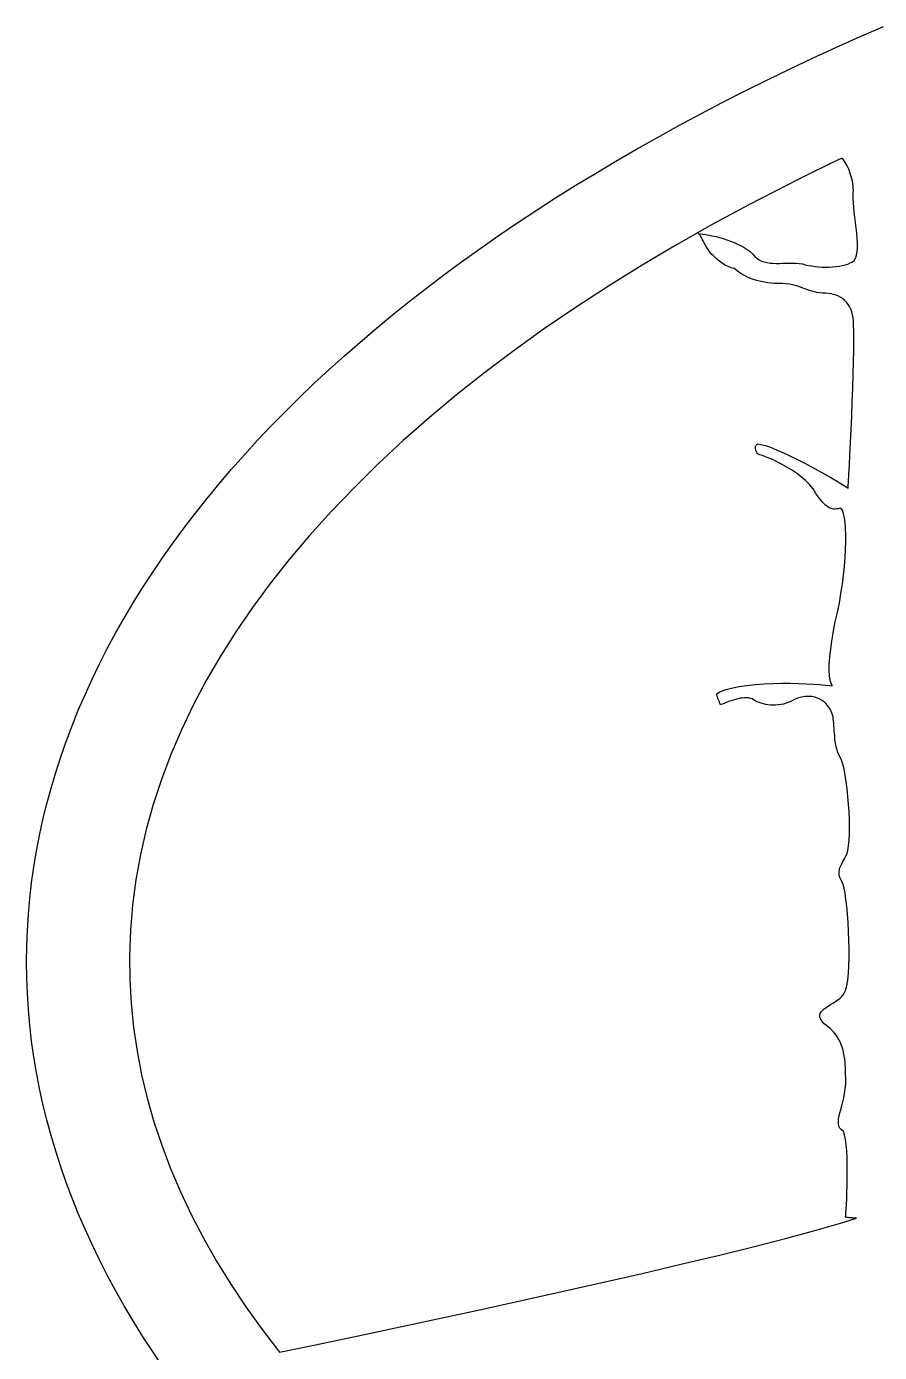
# Model space of a CAD drawing. Extents: x 0.4 to 24.4, y 0.6 to 12.6.
# Drawn here: x 0.39 to 4.53, y 4.67 to 11.11 of the extents above; entities that cross this region are included whole.
import ezdxf

# ---------------------------------------------------------------- set-up
doc = ezdxf.new("R2010")
doc.units = 0
doc.linetypes.add('0', pattern=[0])
doc.layers.add('1', color=7, linetype='0')

msp = doc.modelspace()

# ---------------------------------------------------------------- linework, layer by layer
at = {"layer": '1'}
msp.add_lwpolyline([(1.050612, 4.602651), (1.001296, 4.675527), (0.953689, 4.748708), (0.908034, 4.822133), (0.864089, 4.895925), (0.822341, 4.96996), (0.782302, 5.04424), (0.744216, 5.118764), (0.708083, 5.193532), (0.673903, 5.268544), (0.641433, 5.343801), (0.611159, 5.419179), (0.582595, 5.494802), (0.556228, 5.570607), (0.531569, 5.646535), (0.509109, 5.722646), (0.488357, 5.798879), (0.469558, 5.875234), (0.452956, 5.951711), (0.438064, 6.02831), (0.425368, 6.10497), (0.414382, 6.181752), (0.405593, 6.258534), (0.398757, 6.335378), (0.393874, 6.412282), (0.390944, 6.489186), (0.389724, 6.566152), (0.390944, 6.643056), (0.393874, 6.720021), (0.398757, 6.796926), (0.405593, 6.873769), (0.414382, 6.950551), (0.425368, 7.027333), (0.438064, 7.103993), (0.452956, 7.180593), (0.469558, 7.25707), (0.488357, 7.333425), (0.509109, 7.409657), (0.531569, 7.485768), (0.556228, 7.561696), (0.582595, 7.637502), (0.611159, 7.713124), (0.641433, 7.788503), (0.673903, 7.863759), (0.708083, 7.938771), (0.744216, 8.013539), (0.782302, 8.088063), (0.822341, 8.162343), (0.864089, 8.236379), (0.908034, 8.31017), (0.953689, 8.383595), (1.001296, 8.456777), (1.050612, 8.529653), (1.101882, 8.602162), (1.155105, 8.674367), (1.210036, 8.746266), (1.266921, 8.817739), (1.325515, 8.888844), (1.386062, 8.959645), (1.448318, 9.029958), (1.512282, 9.099904), (1.5782, 9.169423), (1.645827, 9.238576), (1.715407, 9.307179), (1.786452, 9.375417), (1.85945, 9.443166), (1.933913, 9.510427), (2.010329, 9.57726), (2.088454, 9.643544), (2.168288, 9.70934), (2.249587, 9.774587), (2.332839, 9.839345), (2.417556, 9.903554), (2.503982, 9.967214), (2.592116, 10.030324), (2.681716, 10.092824), (2.77278, 10.154775), (2.865798, 10.216176), (2.960036, 10.276906), (3.055984, 10.337087), (3.15364, 10.396596), (3.252517, 10.455495), (3.353103, 10.513783), (3.454909, 10.571401), (3.558425, 10.628346), (3.663405, 10.684621), (3.769607, 10.740224), (3.877517, 10.795156), (3.986648, 10.849355), (4.097243, 10.902883), (4.20906, 10.955739), (4.322341, 11.007802), (4.436843, 11.059133), (4.55281, 11.109792)], dxfattribs=at)
msp.add_lwpolyline([(1.619216, 4.669972), (1.747634, 4.696706), (1.89363, 4.727284), (2.054275, 4.76122), (2.227126, 4.797963), (2.409743, 4.837087), (2.599441, 4.878224), (2.794021, 4.920827), (2.990798, 4.964467), (3.187331, 5.008779), (3.380935, 5.05309), (3.569411, 5.097096), (3.749831, 5.14037), (3.919997, 5.182363), (4.077468, 5.222707), (4.219314, 5.260793), (4.343825, 5.296437), (4.422683, 5.321157), (4.418288, 5.32134), (4.414138, 5.321523), (4.409987, 5.321767), (4.406081, 5.32195), (4.402419, 5.322194), (4.398757, 5.322438), (4.395095, 5.322682), (4.391677, 5.322988), (4.388503, 5.323232), (4.385573, 5.323476), (4.3824, 5.323903), (4.379958, 5.324208), (4.377273, 5.324574), (4.374587, 5.324941), (4.37239, 5.325246), (4.370437, 5.325673), (4.36946, 5.326833), (4.369948, 5.333852), (4.370925, 5.347096), (4.371902, 5.365773), (4.373122, 5.38915), (4.374587, 5.416371), (4.375564, 5.446645), (4.376784, 5.479238), (4.377273, 5.513295), (4.377761, 5.547963), (4.377517, 5.582509), (4.37654, 5.616139), (4.375075, 5.648122), (4.372634, 5.67748), (4.369216, 5.703481), (4.364577, 5.725453), (4.359206, 5.742482), (4.349685, 5.751088), (4.342116, 5.759145), (4.337234, 5.768483), (4.334792, 5.779042), (4.334304, 5.790822), (4.335525, 5.803761), (4.33821, 5.817922), (4.341872, 5.833302), (4.346267, 5.849782), (4.35115, 5.867421), (4.355788, 5.886159), (4.360671, 5.906056), (4.364821, 5.927052), (4.367995, 5.949025), (4.369948, 5.972035), (4.370681, 5.996266), (4.36946, 6.021474), (4.368972, 6.048268), (4.367507, 6.072988), (4.365066, 6.095571), (4.361403, 6.116261), (4.357253, 6.13506), (4.35237, 6.152211), (4.346755, 6.167714), (4.340652, 6.181813), (4.333816, 6.19457), (4.326491, 6.206044), (4.318679, 6.216542), (4.310622, 6.226064), (4.302321, 6.23467), (4.293777, 6.242543), (4.284743, 6.249867), (4.275954, 6.256703), (4.265944, 6.264821), (4.255202, 6.276845), (4.248366, 6.28777), (4.244704, 6.297719), (4.243972, 6.306813), (4.245925, 6.315175), (4.250319, 6.323049), (4.256667, 6.330434), (4.264968, 6.337514), (4.274245, 6.344472), (4.284743, 6.351369), (4.296218, 6.358449), (4.307937, 6.365773), (4.3199, 6.373525), (4.331374, 6.381703), (4.34236, 6.390615), (4.352614, 6.40038), (4.361403, 6.410878), (4.368972, 6.42693), (4.374831, 6.449574), (4.37947, 6.477834), (4.382888, 6.510854), (4.384841, 6.547719), (4.386062, 6.587453), (4.386062, 6.62914), (4.385329, 6.671926), (4.38362, 6.714833), (4.381423, 6.757009), (4.378493, 6.797475), (4.375075, 6.835317), (4.371169, 6.869557), (4.367263, 6.899465), (4.362624, 6.924062), (4.35823, 6.942311), (4.352614, 6.953664), (4.347243, 6.963552), (4.343337, 6.972829), (4.340407, 6.981496), (4.338698, 6.989675), (4.337966, 6.997487), (4.337966, 7.004933), (4.338943, 7.012136), (4.340407, 7.019094), (4.342605, 7.026052), (4.345534, 7.032887), (4.348952, 7.039784), (4.352614, 7.046865), (4.356521, 7.054067), (4.360671, 7.061574), (4.36531, 7.069448), (4.36946, 7.077687), (4.375564, 7.089528), (4.380446, 7.107228), (4.384109, 7.130055), (4.386306, 7.157277), (4.387771, 7.1881), (4.388259, 7.221852), (4.387527, 7.257619), (4.386062, 7.294728), (4.38362, 7.332326), (4.380691, 7.369679), (4.376784, 7.406178), (4.372634, 7.440846), (4.367507, 7.47289), (4.361892, 7.501821), (4.356032, 7.526662), (4.349685, 7.546559), (4.343093, 7.560719), (4.337234, 7.572011), (4.332107, 7.583913), (4.327956, 7.596364), (4.324294, 7.609181), (4.321609, 7.622365), (4.319411, 7.635732), (4.317702, 7.64922), (4.316482, 7.662648), (4.315261, 7.676015), (4.314528, 7.689076), (4.313796, 7.701955), (4.312819, 7.714284), (4.312087, 7.726003), (4.310866, 7.737172), (4.309646, 7.74767), (4.308181, 7.757131), (4.305739, 7.765981), (4.302566, 7.775014), (4.298659, 7.784291), (4.293777, 7.793752), (4.288161, 7.80309), (4.281569, 7.812123), (4.273757, 7.82079), (4.264968, 7.828908), (4.255202, 7.836232), (4.24446, 7.842702), (4.232741, 7.848012), (4.219314, 7.852101), (4.205153, 7.854787), (4.189773, 7.855824), (4.172927, 7.855153), (4.15486, 7.85259), (4.135818, 7.84789), (4.120681, 7.840261), (4.107253, 7.83318), (4.093825, 7.82726), (4.080398, 7.822499), (4.067214, 7.818776), (4.054275, 7.81603), (4.041335, 7.814198), (4.02864, 7.813222), (4.016189, 7.8131), (4.003982, 7.81371), (3.992263, 7.815114), (3.981032, 7.816884), (3.969802, 7.819448), (3.95906, 7.822499), (3.948806, 7.825978), (3.939284, 7.829823), (3.930007, 7.833974), (3.923171, 7.839345), (3.915603, 7.843434), (3.907058, 7.846364), (3.898025, 7.848195), (3.888259, 7.848989), (3.878005, 7.848989), (3.867507, 7.848012), (3.856521, 7.846425), (3.845534, 7.844106), (3.83406, 7.841237), (3.823073, 7.838002), (3.811843, 7.834218), (3.800857, 7.830312), (3.78987, 7.826039), (3.779616, 7.821828), (3.769851, 7.817494), (3.762282, 7.815236), (3.760573, 7.818837), (3.759109, 7.822377), (3.7574, 7.825917), (3.755935, 7.829396), (3.75447, 7.832875), (3.753249, 7.836293), (3.751784, 7.839589), (3.750564, 7.842946), (3.749343, 7.846242), (3.748122, 7.849538), (3.74739, 7.852773), (3.746169, 7.855947), (3.745437, 7.85912), (3.744216, 7.862294), (3.743484, 7.865407), (3.742995, 7.86852), (3.75447, 7.876271), (3.782058, 7.887136), (3.814284, 7.896169), (3.850173, 7.903493), (3.888991, 7.909291), (3.930007, 7.913625), (3.972487, 7.916677), (4.015456, 7.918569), (4.058181, 7.919484), (4.100173, 7.919545), (4.1407, 7.918813), (4.178298, 7.917409), (4.212966, 7.915578), (4.243972, 7.913503), (4.269607, 7.911122), (4.290359, 7.908803), (4.304519, 7.906484), (4.303786, 7.911), (4.29988, 7.918813), (4.296706, 7.927724), (4.294021, 7.937917), (4.291823, 7.949391), (4.290359, 7.96227), (4.289626, 7.976674), (4.289382, 7.992543), (4.28987, 8.01006), (4.290847, 8.029286), (4.2928, 8.050282), (4.295241, 8.07311), (4.298659, 8.09789), (4.302566, 8.124684), (4.307448, 8.153554), (4.312819, 8.18456), (4.319167, 8.217702), (4.329665, 8.263173), (4.339187, 8.309011), (4.346999, 8.354848), (4.353835, 8.400197), (4.35945, 8.444814), (4.363845, 8.488149), (4.367019, 8.529897), (4.368972, 8.56957), (4.370193, 8.606862), (4.369948, 8.641408), (4.368972, 8.672597), (4.367019, 8.700246), (4.364089, 8.723866), (4.359939, 8.743093), (4.3553, 8.757558), (4.349685, 8.766713), (4.342605, 8.76946), (4.33406, 8.76769), (4.326247, 8.76653), (4.319167, 8.765859), (4.312575, 8.765859), (4.306228, 8.76653), (4.300124, 8.767812), (4.294509, 8.769826), (4.288894, 8.772573), (4.283034, 8.776052), (4.277419, 8.780446), (4.271316, 8.785512), (4.265212, 8.791615), (4.25862, 8.798451), (4.251784, 8.806203), (4.243972, 8.814992), (4.236159, 8.824697), (4.225417, 8.841603), (4.211013, 8.863942), (4.193679, 8.884938), (4.174148, 8.904653), (4.153152, 8.923024), (4.130446, 8.940114), (4.107253, 8.955739), (4.083816, 8.970021), (4.060622, 8.9829), (4.037917, 8.994374), (4.016677, 9.004384), (3.996902, 9.012929), (3.979568, 9.020131), (3.965163, 9.025868), (3.953444, 9.029897), (3.945876, 9.032643), (3.942458, 9.033864), (3.94197, 9.034047), (3.941482, 9.034963), (3.940505, 9.036489), (3.939284, 9.038564), (3.938064, 9.041188), (3.936599, 9.044118), (3.93489, 9.047414), (3.933669, 9.051015), (3.932448, 9.054738), (3.931472, 9.058583), (3.931228, 9.06249), (3.931472, 9.066335), (3.93196, 9.070058), (3.933425, 9.073537), (3.935378, 9.076833), (3.938308, 9.079701), (3.942214, 9.082143), (3.958327, 9.08019), (3.979568, 9.074574), (4.004958, 9.065724), (4.033767, 9.05425), (4.065017, 9.040395), (4.098464, 9.024831), (4.132888, 9.007802), (4.168044, 8.98998), (4.202956, 8.971669), (4.236648, 8.95342), (4.26863, 8.935658), (4.298415, 8.918813), (4.324538, 8.90331), (4.346999, 8.88976), (4.364577, 8.87853), (4.376784, 8.870107), (4.382155, 8.866261), (4.382644, 8.876882), (4.384109, 8.900319), (4.385818, 8.934987), (4.388015, 8.979238), (4.390456, 9.031362), (4.393386, 9.089772), (4.396071, 9.152883), (4.399001, 9.218923), (4.401687, 9.286366), (4.404372, 9.353505), (4.406569, 9.418752), (4.408034, 9.480458), (4.409255, 9.536855), (4.409743, 9.586415), (4.409499, 9.627614), (4.408278, 9.65862), (4.407058, 9.678334), (4.405837, 9.69457), (4.403396, 9.709767), (4.399489, 9.723927), (4.394851, 9.73705), (4.388991, 9.749196), (4.382155, 9.760243), (4.374099, 9.770253), (4.365554, 9.779225), (4.355788, 9.787221), (4.345778, 9.794179), (4.334792, 9.800099), (4.323318, 9.804921), (4.31111, 9.808766), (4.298659, 9.811574), (4.285964, 9.813344), (4.272536, 9.814198), (4.257644, 9.814504), (4.243484, 9.815663), (4.2303, 9.817616), (4.217849, 9.820302), (4.20613, 9.823476), (4.194655, 9.827199), (4.183669, 9.831166), (4.172439, 9.835256), (4.161208, 9.839589), (4.149734, 9.84374), (4.137527, 9.847829), (4.124831, 9.851552), (4.110915, 9.854909), (4.096023, 9.857717), (4.080153, 9.859853), (4.062331, 9.861318), (4.043044, 9.861745), (4.025222, 9.862111), (4.008132, 9.863271), (3.99153, 9.865041), (3.975417, 9.867482), (3.959792, 9.870473), (3.945144, 9.874013), (3.930984, 9.878102), (3.917312, 9.882619), (3.904616, 9.887563), (3.892409, 9.892751), (3.880935, 9.898305), (3.870437, 9.904164), (3.859939, 9.910207), (3.850661, 9.91631), (3.84236, 9.922597), (3.834548, 9.928884), (3.827224, 9.934316), (3.818435, 9.936635), (3.810378, 9.93926), (3.802566, 9.942128), (3.795241, 9.945241), (3.788161, 9.948659), (3.781569, 9.95226), (3.774978, 9.956227), (3.768874, 9.960378), (3.762527, 9.964711), (3.756667, 9.969472), (3.750564, 9.974355), (3.744704, 9.979543), (3.738357, 9.984975), (3.732497, 9.990651), (3.726394, 9.996755), (3.719802, 10.002858), (3.712966, 10.010365), (3.706862, 10.01891), (3.701003, 10.027394), (3.695632, 10.035756), (3.690749, 10.043813), (3.686355, 10.051625), (3.682204, 10.059194), (3.678298, 10.066274), (3.67488, 10.072865), (3.671706, 10.079091), (3.668532, 10.084645), (3.666091, 10.089528), (3.663161, 10.093678), (3.66072, 10.097096), (3.658523, 10.099782), (3.656081, 10.101491), (3.65364, 10.102162), (3.662185, 10.101979), (3.675368, 10.101064), (3.689773, 10.099355), (3.705398, 10.096913), (3.721755, 10.093678), (3.738601, 10.089894), (3.756179, 10.085256), (3.774245, 10.080068), (3.792068, 10.074208), (3.810134, 10.067739), (3.827712, 10.060658), (3.844802, 10.052968), (3.861403, 10.044667), (3.877273, 10.035817), (3.891921, 10.026479), (3.905105, 10.016469), (3.917312, 10.006093), (3.926833, 9.994252), (3.937331, 9.984548), (3.948806, 9.976735), (3.961013, 9.970693), (3.974196, 9.966176), (3.987868, 9.96288), (4.002273, 9.960805), (4.016921, 9.959584), (4.032302, 9.959157), (4.047683, 9.959218), (4.063552, 9.959584), (4.079665, 9.960073), (4.095778, 9.960439), (4.111892, 9.960561), (4.128005, 9.960195), (4.144118, 9.959218), (4.159255, 9.956838), (4.173659, 9.95287), (4.188796, 9.949452), (4.204665, 9.946645), (4.221023, 9.944386), (4.237868, 9.942677), (4.254958, 9.941579), (4.272048, 9.941091), (4.289138, 9.941274), (4.305739, 9.942006), (4.322341, 9.943471), (4.337966, 9.945546), (4.352859, 9.948415), (4.367019, 9.951894), (4.380202, 9.956044), (4.392165, 9.96111), (4.402419, 9.966786), (4.411452, 9.973683), (4.418044, 9.984242), (4.422683, 9.998464), (4.425612, 10.015798), (4.426833, 10.035756), (4.426833, 10.057912), (4.425612, 10.081716), (4.423659, 10.10674), (4.42073, 10.132314), (4.418044, 10.158254), (4.41487, 10.183705), (4.411696, 10.208547), (4.409255, 10.231984), (4.407058, 10.253713), (4.406081, 10.273122), (4.405593, 10.289845), (4.406569, 10.303273), (4.407058, 10.313893), (4.406569, 10.324574), (4.405593, 10.335561), (4.404128, 10.34673), (4.402175, 10.358022), (4.399734, 10.369374), (4.397048, 10.380666), (4.393874, 10.391713), (4.390456, 10.402516), (4.386306, 10.413136), (4.382155, 10.423146), (4.377761, 10.432668), (4.372878, 10.44164), (4.367751, 10.44988), (4.362136, 10.457326), (4.356765, 10.463918), (4.350417, 10.469472), (4.336989, 10.463124), (4.323562, 10.456716), (4.310134, 10.450368), (4.296706, 10.443959), (4.283523, 10.437551), (4.270339, 10.431203), (4.256911, 10.424733), (4.243728, 10.418324), (4.2303, 10.411855), (4.217116, 10.405446), (4.203933, 10.398976), (4.190749, 10.392507), (4.177566, 10.386037), (4.164382, 10.379567), (4.151198, 10.373036), (4.138259, 10.366506), (4.081862, 10.338246), (3.899001, 10.243703), (3.721267, 10.14745), (3.548171, 10.049611), (3.380446, 9.950185), (3.217605, 9.849111), (3.059646, 9.746388), (2.906814, 9.642201), (2.759353, 9.536427), (2.616775, 9.42925), (2.479323, 9.320424), (2.347243, 9.210195), (2.22029, 9.098439), (2.098464, 8.985402), (1.982497, 8.870839), (1.871413, 8.754933), (1.765456, 8.637624), (1.666335, 8.520436), (1.57405, 8.403981), (1.487624, 8.286916), (1.407058, 8.16924), (1.332107, 8.051015), (1.263015, 7.93224), (1.199782, 7.812978), (1.142409, 7.693166), (1.090896, 7.572865), (1.045241, 7.452199), (1.005446, 7.331105), (0.971267, 7.209584), (0.943191, 7.087636), (0.920974, 6.965444), (0.90486, 6.842885), (0.894607, 6.720082), (0.889968, 6.596913), (0.891433, 6.479238), (0.898025, 6.363637), (0.909743, 6.248158), (0.926589, 6.133046), (0.948806, 6.018239), (0.976394, 5.903676), (1.008864, 5.789479), (1.046706, 5.675588), (1.089675, 5.562123), (1.138015, 5.449025), (1.191237, 5.336354), (1.249587, 5.224111), (1.313552, 5.112294), (1.382155, 5.000905), (1.45613, 4.890065), (1.535232, 4.779775)], close=True, dxfattribs=at)

doc.saveas('drawing.dxf')
